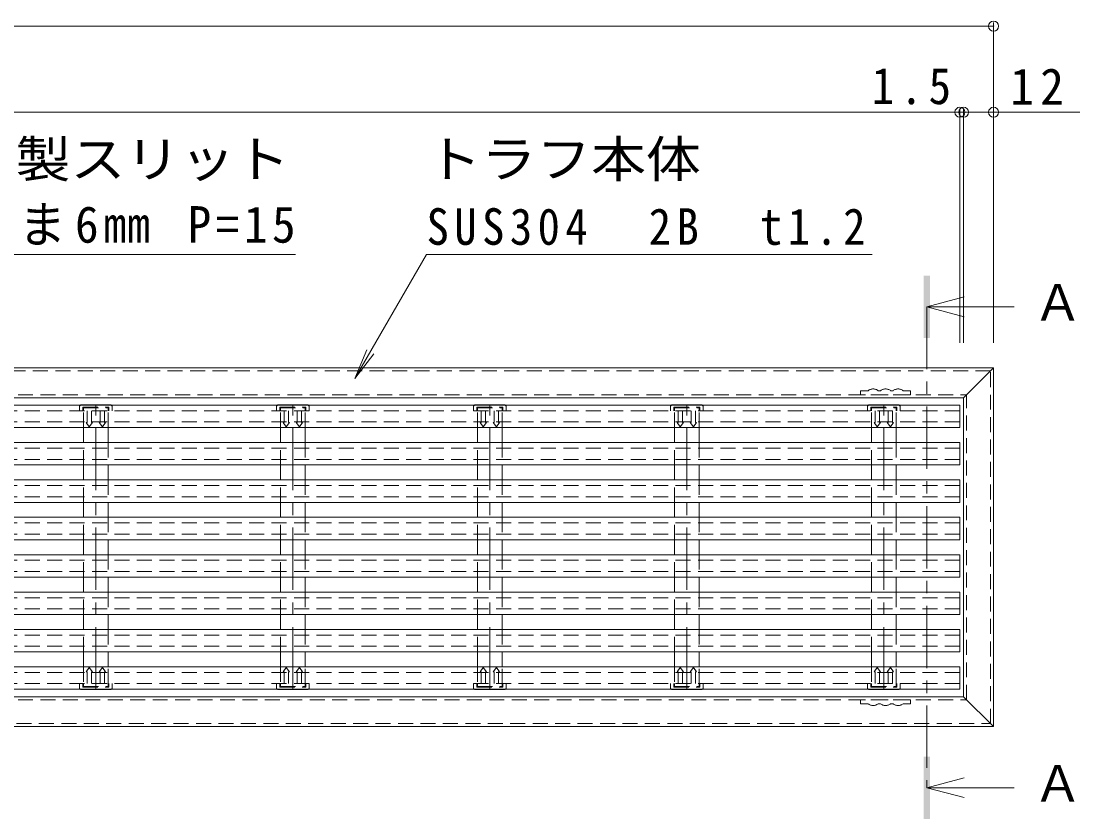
# Model space of a CAD drawing. Units: millimetres at full size, sheet at 1:5; some dimension numbers follow another scale. Extents: x -840 to 950, y -676 to 691.
# Drawn here: x 235.6 to 660.1, y 355.1 to 675.2 of the extents above; entities that cross this region are included whole.
import ezdxf
from ezdxf.enums import TextEntityAlignment as Align

# ---------------------------------------------------------------- set-up
doc = ezdxf.new("R2010")
doc.units = ezdxf.units.MM
doc.header["$LTSCALE"] = 5
doc.header["$PDMODE"] = 32
doc.header["$PDSIZE"] = 4
doc.linetypes.add('CHAIN1', pattern=[8, 5, -1, 1, -1])
doc.linetypes.add('DASHED1', pattern=[1.8, 1.2, -0.6])
for name, color, linetype, lineweight in [('E-0', 4, 'DASHED1', 9), ('E-1', 3, 'DASHED1', 9), ('E-2', 2, 'DASHED1', 9), ('E-4', 7, 'Continuous', 9), ('E-5', 4, 'Continuous', 9), ('E-8', 3, 'DASHED1', 9), ('E-A', 1, 'Continuous', 9)]:
    doc.layers.add(name, color=color, linetype=linetype, lineweight=lineweight)
doc.styles.add('ＭＳ ゴシック', font='')
doc.styles.get('ＭＳ ゴシック').set_extended_font_data('MS Gothic')

msp = doc.modelspace()

# ---------------------------------------------------------------- linework, layer by layer
at = {"layer": 'E-0', "linetype": 'Continuous'}
for p, q in [((612, 521.088), (-555, 521.088)), ((612, 521.088), (612, 512.088)), ((-555, 512.088), (612, 512.088)), ((612, 506.088), (612, 497.088)), ((-555, 497.088), (612, 497.088)), ((612, 491.088), (612, 482.088)), ((-555, 482.088), (612, 482.088)), ((612, 476.088), (-555, 476.088)), ((612, 476.088), (612, 467.088)), ((-555, 467.088), (612, 467.088)), ((-555, 461.088), (612, 461.088)), ((612, 461.088), (612, 452.088)), ((612, 452.088), (-555, 452.088)), ((-555, 446.088), (612, 446.088)), ((612, 446.088), (612, 437.088)), ((612, 437.088), (-555, 437.088)), ((-555, 431.088), (612, 431.088)), ((612, 431.088), (612, 422.088)), ((612, 422.088), (-555, 422.088)), ((-555, 416.088), (612, 416.088)), ((612, 416.088), (612, 407.088)), ((612, 407.088), (-555, 407.088))]:
    msp.add_line(p, q, dxfattribs=at)
at = {"layer": 'E-0'}
for p, q in [((-555, 518.838), (612, 518.838)), ((-555, 514.338), (612, 514.338)), ((-555, 503.838), (612, 503.838)), ((-555, 499.338), (612, 499.338)), ((-555, 488.838), (612, 488.838)), ((-555, 484.338), (612, 484.338)), ((-555, 473.838), (612, 473.838)), ((-555, 469.338), (612, 469.338)), ((-555, 458.838), (612, 458.838)), ((-555, 454.338), (612, 454.338)), ((-555, 443.838), (612, 443.838)), ((-555, 439.338), (612, 439.338)), ((-555, 428.838), (612, 428.838)), ((-555, 424.338), (612, 424.338)), ((-555, 413.838), (612, 413.838)), ((-555, 409.338), (612, 409.338))]:
    msp.add_line(p, q, dxfattribs=at)
at = {"layer": 'E-0', "linetype": 'Continuous'}
for points in [[(612, 506.088), (-555, 506.088), (-555, 497.088)], [(612, 491.088), (-555, 491.088), (-555, 482.088)]]:
    msp.add_lwpolyline(points, dxfattribs=at)
at = {"layer": 'E-1', "linetype": 'CHAIN1'}
for p, q in [((265.5, 406.938), (265.5, 521.238)), ((344.5, 406.938), (344.5, 521.238)), ((423.5, 406.938), (423.5, 521.088)), ((502.5, 406.938), (502.5, 521.088)), ((581.5, 406.938), (581.5, 521.238))]:
    msp.add_line(p, q, dxfattribs=at)
at = {"layer": 'E-2'}
for p, q in [((259, 520.738), (259.35, 521.088)), ((259, 520.738), (259, 518.838)), ((260.267, 520.238), (260.267, 518.838)), ((262.035, 518.838), (262.035, 514.138)), ((263.732, 518.838), (263.732, 514.138)), ((267.268, 518.838), (267.268, 514.138)), ((268.965, 518.838), (268.965, 514.138)), ((272, 520.738), (271.65, 521.088)), ((272, 520.738), (272, 518.838)), ((338, 520.738), (338.35, 521.088)), ((338, 520.738), (338, 518.838)), ((339.267, 520.238), (339.267, 518.838)), ((341.035, 518.838), (341.035, 514.138)), ((342.732, 518.838), (342.732, 514.138)), ((346.268, 518.838), (346.268, 514.138)), ((347.965, 518.838), (347.965, 514.138)), ((351, 520.738), (350.65, 521.088)), ((351, 520.738), (351, 518.838)), ((417, 520.738), (417.35, 521.088)), ((417, 520.738), (417, 518.838)), ((418.267, 520.238), (418.267, 518.838)), ((420.035, 518.838), (420.035, 514.138)), ((421.732, 518.838), (421.732, 514.138)), ((425.268, 518.838), (425.268, 514.138)), ((426.965, 518.838), (426.965, 514.138)), ((430, 520.738), (429.65, 521.088)), ((430, 520.738), (430, 518.838)), ((496, 520.738), (496.35, 521.088)), ((496, 520.738), (496, 518.838)), ((497.267, 520.238), (497.267, 518.838)), ((499.035, 518.838), (499.035, 514.138)), ((500.732, 518.838), (500.732, 514.138)), ((504.268, 518.838), (504.268, 514.138)), ((505.965, 518.838), (505.965, 514.138)), ((509, 520.738), (508.65, 521.088)), ((509, 520.738), (509, 518.838)), ((575, 520.738), (575.35, 521.088)), ((575, 520.738), (575, 518.838)), ((576.267, 520.238), (576.267, 518.838)), ((578.035, 518.838), (578.035, 514.138)), ((579.732, 518.838), (579.732, 514.138)), ((583.268, 518.838), (583.268, 514.138)), ((584.965, 518.838), (584.965, 514.138)), ((588, 520.738), (587.65, 521.088)), ((588, 520.738), (588, 518.838)), ((261.611, 514.138), (262.035, 514.138)), ((261.611, 514.138), (262.884, 512.338)), ((262.884, 512.338), (264.156, 514.138)), ((263.732, 514.138), (264.156, 514.138)), ((267.268, 514.138), (266.843, 514.138)), ((268.116, 512.338), (266.843, 514.138)), ((269.389, 514.138), (268.116, 512.338)), ((269.389, 514.138), (268.965, 514.138)), ((340.611, 514.138), (341.035, 514.138)), ((340.611, 514.138), (341.884, 512.338)), ((341.884, 512.338), (343.156, 514.138)), ((342.732, 514.138), (343.156, 514.138)), ((346.268, 514.138), (345.843, 514.138)), ((347.116, 512.338), (345.843, 514.138)), ((348.389, 514.138), (347.116, 512.338)), ((348.389, 514.138), (347.965, 514.138)), ((419.611, 514.138), (420.035, 514.138)), ((419.611, 514.138), (420.884, 512.338)), ((420.884, 512.338), (422.156, 514.138)), ((421.732, 514.138), (422.156, 514.138)), ((425.268, 514.138), (424.843, 514.138)), ((426.116, 512.338), (424.843, 514.138)), ((427.389, 514.138), (426.116, 512.338)), ((427.389, 514.138), (426.965, 514.138)), ((498.611, 514.138), (499.884, 512.338)), ((498.611, 514.138), (499.035, 514.138)), ((499.884, 512.338), (501.156, 514.138)), ((500.732, 514.138), (501.156, 514.138)), ((504.268, 514.138), (503.843, 514.138)), ((505.116, 512.338), (503.843, 514.138)), ((506.389, 514.138), (505.116, 512.338)), ((506.389, 514.138), (505.965, 514.138)), ((577.611, 514.138), (578.035, 514.138)), ((577.611, 514.138), (578.884, 512.338)), ((578.884, 512.338), (580.156, 514.138)), ((579.732, 514.138), (580.156, 514.138)), ((583.268, 514.138), (582.843, 514.138)), ((584.116, 512.338), (582.843, 514.138)), ((585.389, 514.138), (584.116, 512.338)), ((585.389, 514.138), (584.965, 514.138)), ((261.611, 414.038), (262.884, 415.838)), ((261.611, 414.038), (262.035, 414.038)), ((262.035, 409.338), (262.035, 414.038)), ((262.884, 415.838), (264.156, 414.038)), ((263.732, 409.338), (263.732, 414.038)), ((263.732, 414.038), (264.156, 414.038)), ((268.116, 415.838), (266.843, 414.038)), ((267.268, 414.038), (266.843, 414.038)), ((267.268, 409.338), (267.268, 414.038)), ((269.389, 414.038), (268.116, 415.838)), ((268.965, 409.338), (268.965, 414.038)), ((269.389, 414.038), (268.965, 414.038)), ((340.611, 414.038), (341.884, 415.838)), ((340.611, 414.038), (341.035, 414.038)), ((341.035, 409.338), (341.035, 414.038)), ((341.884, 415.838), (343.156, 414.038)), ((342.732, 409.338), (342.732, 414.038)), ((342.732, 414.038), (343.156, 414.038)), ((347.116, 415.838), (345.843, 414.038)), ((346.268, 414.038), (345.843, 414.038)), ((346.268, 409.338), (346.268, 414.038)), ((348.389, 414.038), (347.116, 415.838)), ((347.965, 409.338), (347.965, 414.038)), ((348.389, 414.038), (347.965, 414.038)), ((419.611, 414.038), (420.884, 415.838)), ((419.611, 414.038), (420.035, 414.038)), ((420.035, 409.338), (420.035, 414.038)), ((420.884, 415.838), (422.156, 414.038)), ((421.732, 409.338), (421.732, 414.038)), ((421.732, 414.038), (422.156, 414.038)), ((426.116, 415.838), (424.843, 414.038)), ((425.268, 414.038), (424.843, 414.038)), ((425.268, 409.338), (425.268, 414.038)), ((427.389, 414.038), (426.116, 415.838)), ((426.965, 409.338), (426.965, 414.038)), ((427.389, 414.038), (426.965, 414.038)), ((498.611, 414.038), (499.884, 415.838)), ((498.611, 414.038), (499.035, 414.038)), ((499.035, 409.338), (499.035, 414.038)), ((499.884, 415.838), (501.156, 414.038)), ((500.732, 409.338), (500.732, 414.038)), ((500.732, 414.038), (501.156, 414.038)), ((505.116, 415.838), (503.843, 414.038)), ((504.268, 414.038), (503.843, 414.038)), ((504.268, 409.338), (504.268, 414.038)), ((506.389, 414.038), (505.116, 415.838)), ((505.965, 409.338), (505.965, 414.038)), ((506.389, 414.038), (505.965, 414.038)), ((577.611, 414.038), (578.884, 415.838)), ((577.611, 414.038), (578.035, 414.038)), ((578.035, 409.338), (578.035, 414.038)), ((578.884, 415.838), (580.156, 414.038)), ((579.732, 409.338), (579.732, 414.038)), ((579.732, 414.038), (580.156, 414.038)), ((584.116, 415.838), (582.843, 414.038)), ((583.268, 414.038), (582.843, 414.038)), ((583.268, 409.338), (583.268, 414.038)), ((585.389, 414.038), (584.116, 415.838)), ((584.965, 409.338), (584.965, 414.038)), ((585.389, 414.038), (584.965, 414.038)), ((259, 407.438), (259, 409.338)), ((260.267, 407.938), (260.267, 409.338)), ((272, 407.438), (272, 409.338)), ((338, 407.438), (338, 409.338)), ((339.267, 407.938), (339.267, 409.338)), ((351, 407.438), (351, 409.338)), ((417, 407.438), (417, 409.338)), ((418.267, 407.938), (418.267, 409.338)), ((430, 407.438), (430, 409.338)), ((496, 407.438), (496, 409.338)), ((497.267, 407.938), (497.267, 409.338)), ((509, 407.438), (509, 409.338)), ((575, 407.438), (575, 409.338)), ((576.267, 407.938), (576.267, 409.338)), ((588, 407.438), (588, 409.338)), ((259, 407.438), (259.35, 407.088)), ((272, 407.438), (271.65, 407.088)), ((338, 407.438), (338.35, 407.088)), ((351, 407.438), (350.65, 407.088)), ((417, 407.438), (417.35, 407.088)), ((430, 407.438), (429.65, 407.088)), ((496, 407.438), (496.35, 407.088)), ((509, 407.438), (508.65, 407.088)), ((575, 407.438), (575.35, 407.088)), ((588, 407.438), (587.65, 407.088))]:
    msp.add_line(p, q, dxfattribs=at)
at = {"layer": 'E-2', "linetype": 'Continuous'}
for p, q in [((259.5, 521.238), (259.35, 521.088)), ((259.5, 521.238), (271.5, 521.238)), ((271.5, 521.238), (271.65, 521.088)), ((338.5, 521.238), (338.35, 521.088)), ((338.5, 521.238), (350.5, 521.238)), ((350.5, 521.238), (350.65, 521.088)), ((417.5, 521.238), (417.35, 521.088)), ((417.5, 521.238), (429.5, 521.238)), ((429.5, 521.238), (429.65, 521.088)), ((496.5, 521.238), (496.35, 521.088)), ((496.5, 521.238), (508.5, 521.238)), ((508.5, 521.238), (508.65, 521.088)), ((575.5, 521.238), (575.35, 521.088)), ((575.5, 521.238), (587.5, 521.238)), ((587.5, 521.238), (587.65, 521.088)), ((259.5, 406.938), (259.3, 407.138)), ((259.5, 406.938), (271.5, 406.938)), ((271.65, 407.088), (271.5, 406.938)), ((338.5, 406.938), (338.3, 407.138)), ((338.5, 406.938), (350.5, 406.938)), ((350.65, 407.088), (350.5, 406.938)), ((417.5, 406.938), (417.3, 407.138)), ((417.5, 406.938), (429.5, 406.938)), ((429.65, 407.088), (429.5, 406.938)), ((496.5, 406.938), (496.3, 407.138)), ((496.5, 406.938), (508.5, 406.938)), ((508.65, 407.088), (508.5, 406.938)), ((575.5, 406.938), (575.3, 407.138)), ((575.5, 406.938), (587.5, 406.938)), ((587.65, 407.088), (587.5, 406.938))]:
    msp.add_line(p, q, dxfattribs=at)
at = {"layer": 'E-2', "color": 3}
for p, q in [((260.55, 520.038), (270.45, 520.038)), ((260.55, 518.838), (260.55, 520.038)), ((260.55, 512.088), (260.55, 518.838)), ((270.45, 518.838), (270.45, 520.038)), ((270.45, 512.088), (270.45, 518.838)), ((339.55, 520.038), (349.45, 520.038)), ((339.55, 518.838), (339.55, 520.038)), ((339.55, 512.088), (339.55, 518.838)), ((349.45, 518.838), (349.45, 520.038)), ((349.45, 512.088), (349.45, 518.838)), ((418.55, 520.038), (428.45, 520.038)), ((418.55, 518.838), (418.55, 520.038)), ((418.55, 512.088), (418.55, 518.838)), ((428.45, 518.838), (428.45, 520.038)), ((428.45, 512.088), (428.45, 518.838)), ((497.55, 520.038), (507.45, 520.038)), ((497.55, 518.838), (497.55, 520.038)), ((497.55, 512.088), (497.55, 518.838)), ((507.45, 518.838), (507.45, 520.038)), ((507.45, 512.088), (507.45, 518.838)), ((576.55, 520.038), (586.45, 520.038)), ((576.55, 518.838), (576.55, 520.038)), ((576.55, 512.088), (576.55, 518.838)), ((586.45, 518.838), (586.45, 520.038)), ((586.45, 512.088), (586.45, 518.838)), ((260.55, 497.088), (260.55, 506.088)), ((270.45, 506.088), (270.45, 497.088)), ((339.55, 497.088), (339.55, 506.088)), ((349.45, 506.088), (349.45, 497.088)), ((418.55, 497.088), (418.55, 506.088)), ((428.45, 506.088), (428.45, 497.088)), ((497.55, 497.088), (497.55, 506.088)), ((507.45, 506.088), (507.45, 497.088)), ((576.55, 497.088), (576.55, 506.088)), ((586.45, 506.088), (586.45, 497.088)), ((260.55, 482.088), (260.55, 491.088)), ((270.45, 491.088), (270.45, 482.088)), ((339.55, 482.088), (339.55, 491.088)), ((349.45, 491.088), (349.45, 482.088)), ((418.55, 482.088), (418.55, 491.088)), ((428.45, 491.088), (428.45, 482.088)), ((497.55, 482.088), (497.55, 491.088)), ((507.45, 491.088), (507.45, 482.088)), ((576.55, 482.088), (576.55, 491.088)), ((586.45, 491.088), (586.45, 482.088)), ((260.55, 467.088), (260.55, 476.088)), ((270.45, 476.088), (270.45, 467.088)), ((339.55, 467.088), (339.55, 476.088)), ((349.45, 476.088), (349.45, 467.088)), ((418.55, 467.088), (418.55, 476.088)), ((428.45, 476.088), (428.45, 467.088)), ((497.55, 467.088), (497.55, 476.088)), ((507.45, 476.088), (507.45, 467.088)), ((576.55, 467.088), (576.55, 476.088)), ((586.45, 476.088), (586.45, 467.088)), ((260.55, 452.088), (260.55, 461.088)), ((270.45, 461.088), (270.45, 452.088)), ((339.55, 452.088), (339.55, 461.088)), ((349.45, 461.088), (349.45, 452.088)), ((418.55, 452.088), (418.55, 461.088)), ((428.45, 461.088), (428.45, 452.088)), ((497.55, 452.088), (497.55, 461.088)), ((507.45, 461.088), (507.45, 452.088)), ((576.55, 452.088), (576.55, 461.088)), ((586.45, 461.088), (586.45, 452.088)), ((260.55, 437.088), (260.55, 446.088)), ((270.45, 446.088), (270.45, 437.088)), ((339.55, 437.088), (339.55, 446.088)), ((349.45, 446.088), (349.45, 437.088)), ((418.55, 437.088), (418.55, 446.088)), ((428.45, 446.088), (428.45, 437.088)), ((497.55, 437.088), (497.55, 446.088)), ((507.45, 446.088), (507.45, 437.088)), ((576.55, 437.088), (576.55, 446.088)), ((586.45, 446.088), (586.45, 437.088)), ((260.55, 422.088), (260.55, 431.088)), ((270.45, 431.088), (270.45, 422.088)), ((339.55, 422.088), (339.55, 431.088)), ((349.45, 431.088), (349.45, 422.088)), ((418.55, 422.088), (418.55, 431.088)), ((428.45, 431.088), (428.45, 422.088)), ((497.55, 422.088), (497.55, 431.088)), ((507.45, 431.088), (507.45, 422.088)), ((576.55, 422.088), (576.55, 431.088)), ((586.45, 431.088), (586.45, 422.088)), ((260.55, 416.088), (260.55, 409.338)), ((270.45, 409.338), (270.45, 416.088)), ((339.55, 416.088), (339.55, 409.338)), ((349.45, 409.338), (349.45, 416.088)), ((418.55, 416.088), (418.55, 409.338)), ((428.45, 409.338), (428.45, 416.088)), ((497.55, 416.088), (497.55, 409.338)), ((507.45, 409.338), (507.45, 416.088)), ((576.55, 416.088), (576.55, 409.338)), ((586.45, 409.338), (586.45, 416.088)), ((270.45, 409.338), (270.45, 408.138)), ((349.45, 409.338), (349.45, 408.138)), ((428.45, 409.338), (428.45, 408.138)), ((507.45, 409.338), (507.45, 408.138)), ((586.45, 409.338), (586.45, 408.138))]:
    msp.add_line(p, q, dxfattribs=at)
at = {"layer": 'E-2', "color": 3, "linetype": 'Continuous'}
for p, q in [((260.55, 506.088), (260.55, 512.088)), ((270.45, 506.088), (270.45, 512.088)), ((339.55, 506.088), (339.55, 512.088)), ((349.45, 506.088), (349.45, 512.088)), ((418.55, 506.088), (418.55, 512.088)), ((428.45, 506.088), (428.45, 512.088)), ((497.55, 506.088), (497.55, 512.088)), ((507.45, 506.088), (507.45, 512.088)), ((576.55, 506.088), (576.55, 512.088)), ((586.45, 506.088), (586.45, 512.088)), ((260.55, 491.088), (260.55, 497.088)), ((270.45, 491.088), (270.45, 497.088)), ((339.55, 491.088), (339.55, 497.088)), ((349.45, 491.088), (349.45, 497.088)), ((418.55, 491.088), (418.55, 497.088)), ((428.45, 491.088), (428.45, 497.088)), ((497.55, 491.088), (497.55, 497.088)), ((507.45, 491.088), (507.45, 497.088)), ((576.55, 491.088), (576.55, 497.088)), ((586.45, 491.088), (586.45, 497.088)), ((260.55, 476.088), (260.55, 482.088)), ((270.45, 476.088), (270.45, 482.088)), ((339.55, 476.088), (339.55, 482.088)), ((349.45, 476.088), (349.45, 482.088)), ((418.55, 476.088), (418.55, 482.088)), ((428.45, 476.088), (428.45, 482.088)), ((497.55, 476.088), (497.55, 482.088)), ((507.45, 476.088), (507.45, 482.088)), ((576.55, 476.088), (576.55, 482.088)), ((586.45, 476.088), (586.45, 482.088)), ((260.55, 461.088), (260.55, 467.088)), ((270.45, 461.088), (270.45, 467.088)), ((339.55, 461.088), (339.55, 467.088)), ((349.45, 461.088), (349.45, 467.088)), ((418.55, 461.088), (418.55, 467.088)), ((428.45, 461.088), (428.45, 467.088)), ((497.55, 461.088), (497.55, 467.088)), ((507.45, 461.088), (507.45, 467.088)), ((576.55, 461.088), (576.55, 467.088)), ((586.45, 461.088), (586.45, 467.088)), ((260.55, 446.088), (260.55, 452.088)), ((270.45, 446.088), (270.45, 452.088)), ((339.55, 446.088), (339.55, 452.088)), ((349.45, 446.088), (349.45, 452.088)), ((418.55, 446.088), (418.55, 452.088)), ((428.45, 446.088), (428.45, 452.088)), ((497.55, 446.088), (497.55, 452.088)), ((507.45, 446.088), (507.45, 452.088)), ((576.55, 446.088), (576.55, 452.088)), ((586.45, 446.088), (586.45, 452.088)), ((260.55, 431.088), (260.55, 437.088)), ((270.45, 431.088), (270.45, 437.088)), ((339.55, 431.088), (339.55, 437.088)), ((349.45, 431.088), (349.45, 437.088)), ((418.55, 431.088), (418.55, 437.088)), ((428.45, 431.088), (428.45, 437.088)), ((497.55, 431.088), (497.55, 437.088)), ((507.45, 431.088), (507.45, 437.088)), ((576.55, 431.088), (576.55, 437.088)), ((586.45, 431.088), (586.45, 437.088)), ((260.55, 416.088), (260.55, 422.088)), ((270.45, 416.088), (270.45, 422.088)), ((339.55, 416.088), (339.55, 422.088)), ((349.45, 416.088), (349.45, 422.088)), ((418.55, 416.088), (418.55, 422.088)), ((428.45, 416.088), (428.45, 422.088)), ((497.55, 416.088), (497.55, 422.088)), ((507.45, 416.088), (507.45, 422.088)), ((576.55, 416.088), (576.55, 422.088)), ((586.45, 416.088), (586.45, 422.088))]:
    msp.add_line(p, q, dxfattribs=at)
at = {"layer": 'E-2'}
for points in [[(260.267, 520.238), (270.733, 520.238), (270.733, 518.838)], [(339.267, 520.238), (349.733, 520.238), (349.733, 518.838)], [(418.267, 520.238), (428.733, 520.238), (428.733, 518.838)], [(497.267, 520.238), (507.733, 520.238), (507.733, 518.838)], [(576.267, 520.238), (586.733, 520.238), (586.733, 518.838)], [(260.267, 407.938), (270.733, 407.938), (270.733, 409.338)], [(339.267, 407.938), (349.733, 407.938), (349.733, 409.338)], [(418.267, 407.938), (428.733, 407.938), (428.733, 409.338)], [(497.267, 407.938), (507.733, 407.938), (507.733, 409.338)], [(576.267, 407.938), (586.733, 407.938), (586.733, 409.338)]]:
    msp.add_lwpolyline(points, dxfattribs=at)
at = {"layer": 'E-2', "color": 3}
for points in [[(260.55, 409.338), (260.55, 408.138), (270.45, 408.138)], [(339.55, 409.338), (339.55, 408.138), (349.45, 408.138)], [(418.55, 409.338), (418.55, 408.138), (428.45, 408.138)], [(497.55, 409.338), (497.55, 408.138), (507.45, 408.138)], [(576.55, 409.338), (576.55, 408.138), (586.45, 408.138)]]:
    msp.add_lwpolyline(points, dxfattribs=at)
at = {"layer": 'E-4'}
for p, q in [((-568.5, 673.169), (625.5, 673.169)), ((625.5, 674.669), (625.5, 546.088)), ((-555, 638.634), (612, 638.634)), ((612, 640.134), (612, 546.088)), ((612, 638.634), (613.5, 638.634)), ((613.5, 640.134), (613.5, 546.088)), ((613.5, 638.634), (625.5, 638.634)), ((660.085, 638.634), (625.5, 638.634))]:
    msp.add_line(p, q, dxfattribs=at)
for p in [(625.5, 673.169), (612, 638.634), (613.5, 638.634), (625.5, 638.634)]:
    msp.add_point(p, dxfattribs=at)
at = {"layer": 'E-5', "color": 7}
for p, q in [((189.331, 581.583), (345.581, 581.583)), ((369.334, 531.735), (374.117, 543.283)), ((369.334, 531.735), (376.943, 541.651))]:
    msp.add_line(p, q, dxfattribs=at)
at = {"layer": 'E-5'}
for p, q in [((598.768, 560.585), (613.768, 564.585)), ((598.768, 560.585), (633.768, 560.585)), ((598.768, 560.585), (613.768, 556.585)), ((598.768, 367.591), (613.768, 371.591)), ((598.768, 367.591), (633.768, 367.591)), ((598.768, 367.591), (613.768, 363.591))]:
    msp.add_line(p, q, dxfattribs=at)
at = {"layer": 'E-5', "linetype": 'CHAIN1'}
msp.add_line((598.768, 560.585), (598.768, 367.591), dxfattribs=at)
at = {"layer": 'E-5', "color": 7}
msp.add_lwpolyline([(369.334, 531.735), (398.114, 581.583), (576.864, 581.583)], dxfattribs=at)
at = {"layer": 'E-5'}
for points in [[(597.518, 548.085), (600.018, 548.085), (597.518, 573.085), (600.018, 573.085)], [(597.518, 355.091), (600.018, 355.091), (597.518, 380.091), (600.018, 380.091)]]:
    msp.add_solid(points, dxfattribs=at)
at = {"layer": 'E-8', "linetype": 'Continuous'}
for p, q in [((-568.5, 536.088), (625.5, 536.088)), ((625.5, 392.088), (625.5, 536.088)), ((-556.5, 524.088), (613.5, 524.088)), ((613.5, 404.088), (-556.5, 404.088)), ((613.5, 404.088), (625.5, 392.088)), ((-568.5, 392.088), (625.5, 392.088))]:
    msp.add_line(p, q, dxfattribs=at)
at = {"layer": 'E-8'}
for p, q in [((624.3, 534.888), (-567.3, 534.888)), ((624.3, 393.288), (624.3, 534.888)), ((-557.7, 525.288), (614.7, 525.288)), ((614.7, 402.888), (614.7, 525.288)), ((-557.7, 402.888), (614.7, 402.888)), ((-567.3, 393.288), (624.3, 393.288))]:
    msp.add_line(p, q, dxfattribs=at)
at = {"layer": 'E-8', "linetype": 'Continuous'}
msp.add_lwpolyline([(613.5, 404.088), (613.5, 524.088), (625.5, 536.088)], dxfattribs=at)
at = {"layer": 'E-A', "linetype": 'DASHED1'}
for p, q in [((572.2, 526.888), (572.2, 525.288)), ((575.2, 526.888), (572.2, 526.888)), ((580.2, 526.888), (579.2, 526.888)), ((585.2, 526.888), (584.2, 526.888)), ((592.2, 526.888), (589.2, 526.888)), ((592.2, 526.888), (592.2, 525.288)), ((592.2, 525.288), (572.2, 525.288)), ((592.2, 402.888), (572.2, 402.888)), ((572.2, 401.288), (572.2, 402.888)), ((575.2, 401.288), (572.2, 401.288)), ((580.2, 401.288), (579.2, 401.288)), ((585.2, 401.288), (584.2, 401.288)), ((592.2, 401.288), (589.2, 401.288)), ((592.2, 401.288), (592.2, 402.888))]:
    msp.add_line(p, q, dxfattribs=at)
for centre, start, end in [((577.2, 524.381), 51.41991, 128.58009), ((582.2, 524.381), 51.41991, 128.58009), ((587.2, 524.381), 51.41991, 128.58009), ((577.2, 403.795), 231.41991, 308.58009), ((582.2, 403.795), 231.41991, 308.58009), ((587.2, 403.795), 231.41991, 308.58009)]:
    msp.add_arc(centre, 3.207, start, end, dxfattribs=at)

# ---------------------------------------------------------------- texts
at = {"layer": 'E-4', "color": 2, "char_height": 14.66, "attachment_point": 7, "style": 'ＭＳ ゴシック'}
for s, insert in [('\\T1.27;\\W0.9;1.5', (576.657, 641.634)), ('\\T1.27;\\W0.95;12', (632.168, 641.634))]:
    msp.add_mtext(s, dxfattribs=dict(at, insert=insert))
at = {"layer": 'E-5', "color": 2, "style": 'ＭＳ ゴシック', "width": 1.1}
for s, p in [('樹脂製スリット', (189.331, 608.087)), ('トラフ本体', (398.114, 608.087))]:
    msp.add_text(s, height=14.66, dxfattribs=at).set_placement(p, align=Align.BOTTOM_LEFT)
at = {"layer": 'E-5', "color": 2, "style": 'ＭＳ ゴシック'}
for p in [(641.268, 550.585), (641.268, 357.591)]:
    msp.add_text('Ａ', height=14.66, dxfattribs=at).set_placement(p, align=Align.BOTTOM_LEFT)
at = {"layer": 'E-5', "color": 2, "char_height": 14.66, "attachment_point": 7, "style": 'ＭＳ ゴシック'}
for s, insert in [('\\T1.19;\\W0.95;すきま6㎜\\~P=15', (189.331, 585.197)), ('\\T1.24;\\W0.9;SUS304\u30002B\u3000t1.2', (398.114, 585.197))]:
    msp.add_mtext(s, dxfattribs=dict(at, insert=insert))

doc.saveas('drawing.dxf')
